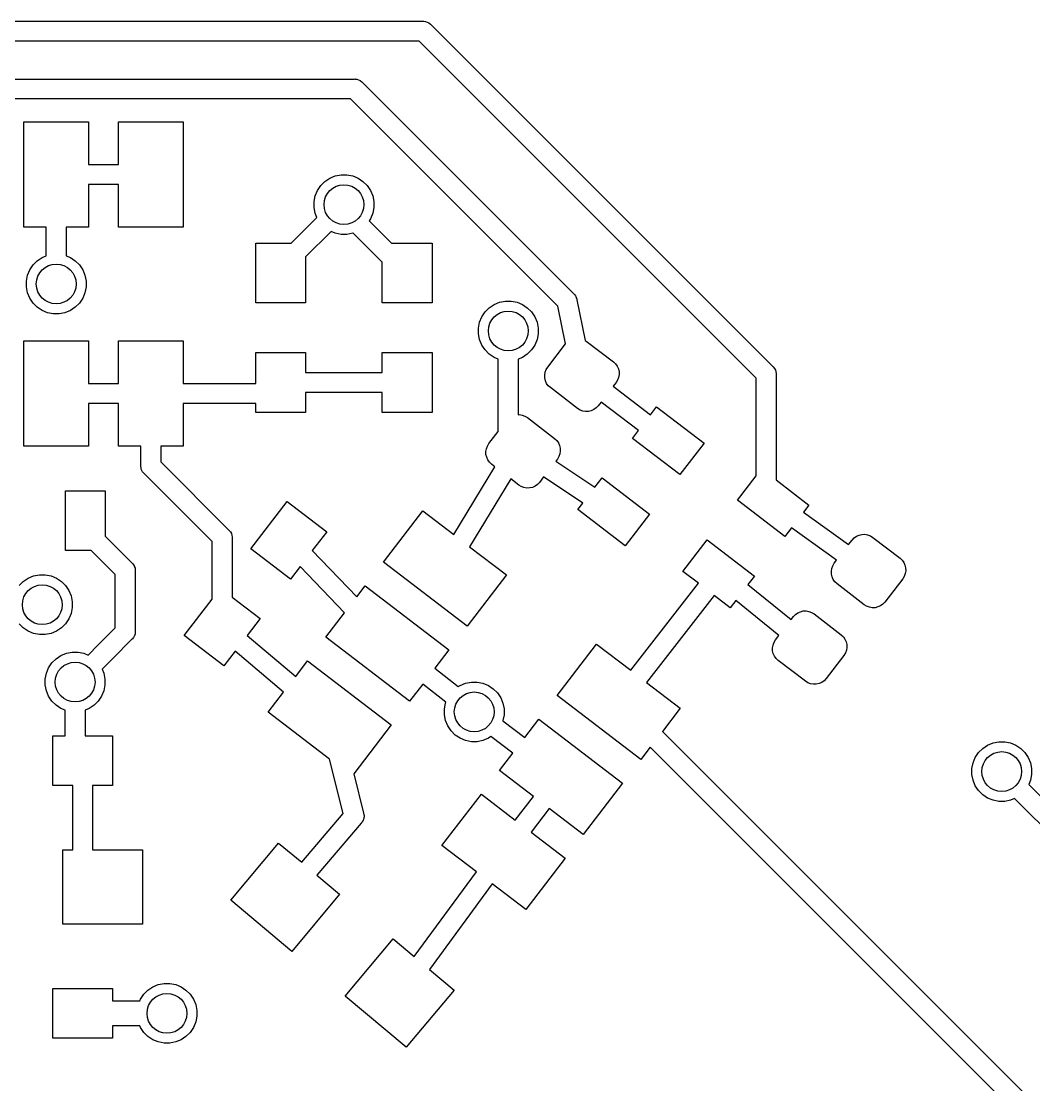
# Model space of a CAD drawing. Extents: x 71 to 174, y -171 to -82.
# Drawn here: x 140.77 to 150.94, y -106.65 to -95.97 of the extents above; entities that cross this region are included whole.
import ezdxf

# ---------------------------------------------------------------- set-up
doc = ezdxf.new("R2010")
doc.units = 0
doc.header["$MEASUREMENT"] = 0
doc.layers.add('BLACK', color=7, linetype='CONTINUOUS')

msp = doc.modelspace()

# ---------------------------------------------------------------- linework, layer by layer
at = {"layer": 'BLACK', "linetype": 'CONTINUOUS'}
for p, q in [((135.05, -95.9657), (144.807, -95.9657)), ((144.807, -95.9657), (144.812, -95.9652)), ((144.812, -95.9652), (144.817, -95.9657)), ((144.817, -95.9657), (144.817, -95.9657)), ((144.817, -95.9657), (144.832, -95.9671)), ((144.832, -95.9671), (144.851, -95.9729)), ((144.851, -95.9729), (144.868, -95.9821)), ((144.868, -95.9821), (144.883, -95.9946)), ((144.883, -95.9946), (144.886, -95.9985)), ((144.886, -95.9985), (148.323, -99.4353)), ((144.771, -96.1657), (135.086, -96.1657)), ((148.156, -99.5509), (144.771, -96.1657)), ((134.979, -96.5457), (144.117, -96.5457)), ((144.117, -96.5457), (144.122, -96.5452)), ((144.122, -96.5452), (144.127, -96.5457)), ((144.127, -96.5457), (144.127, -96.5457)), ((144.127, -96.5457), (144.142, -96.5471)), ((144.142, -96.5471), (144.161, -96.5528)), ((144.161, -96.5528), (144.178, -96.5621)), ((144.178, -96.5621), (144.193, -96.5746)), ((144.193, -96.5746), (144.196, -96.5784)), ((144.196, -96.5784), (146.323, -98.7049)), ((144.081, -96.7457), (135.015, -96.7457)), ((146.164, -98.8286), (144.081, -96.7457)), ((140.798, -98.0357), (140.798, -96.9757)), ((140.798, -96.9757), (141.448, -96.9757)), ((141.448, -96.9757), (141.448, -97.4057)), ((141.748, -97.4057), (141.748, -96.9757)), ((141.748, -96.9757), (142.398, -96.9757)), ((142.398, -96.9757), (142.398, -98.0357)), ((141.448, -97.4057), (141.748, -97.4057)), ((143.781, -97.6164), (143.823, -97.5747)), ((143.823, -97.5747), (143.872, -97.5418)), ((143.872, -97.5418), (143.927, -97.5192)), ((143.927, -97.5192), (143.985, -97.5077)), ((143.985, -97.5077), (144.044, -97.5077)), ((144.044, -97.5077), (144.102, -97.5192)), ((144.102, -97.5192), (144.156, -97.5418)), ((144.156, -97.5418), (144.205, -97.5747)), ((144.205, -97.5747), (144.247, -97.6164)), ((141.748, -97.6057), (141.448, -97.6057)), ((141.448, -97.6057), (141.448, -98.0357)), ((141.748, -98.0357), (141.748, -97.6057)), ((143.726, -97.7202), (143.748, -97.6656)), ((143.748, -97.6656), (143.781, -97.6164)), ((144.247, -97.6164), (144.28, -97.6656)), ((144.28, -97.6656), (144.303, -97.7202)), ((143.714, -97.7781), (143.726, -97.7202)), ((143.714, -97.8372), (143.714, -97.7781)), ((144.303, -97.7202), (144.314, -97.7781)), ((144.314, -97.7781), (144.314, -97.8372)), ((143.726, -97.8952), (143.714, -97.8372)), ((143.743, -97.9373), (143.726, -97.8952)), ((144.303, -97.8952), (144.28, -97.9498)), ((144.314, -97.8372), (144.303, -97.8952)), ((143.485, -98.1957), (143.743, -97.9373)), ((144.28, -97.9498), (144.266, -97.971)), ((144.266, -97.971), (144.491, -98.1957)), ((141.023, -98.0357), (140.798, -98.0357)), ((141.023, -98.2308), (141.023, -98.0357)), ((141.448, -98.0357), (141.223, -98.0357)), ((141.223, -98.0357), (141.223, -98.3224)), ((142.398, -98.0357), (141.748, -98.0357)), ((143.884, -98.0787), (143.629, -98.3341)), ((143.927, -98.0962), (143.884, -98.0787)), ((143.985, -98.1077), (143.927, -98.0962)), ((144.044, -98.1077), (143.985, -98.1077)), ((144.102, -98.0962), (144.044, -98.1077)), ((144.106, -98.0942), (144.102, -98.0962)), ((144.399, -98.3871), (144.106, -98.0942)), ((143.129, -98.7957), (143.129, -98.1957)), ((143.129, -98.1957), (143.485, -98.1957)), ((144.491, -98.1957), (144.899, -98.1957)), ((144.899, -98.1957), (144.899, -98.7957)), ((140.981, -98.3398), (141.023, -98.3224)), ((141.023, -98.3224), (141.023, -98.2308)), ((141.023, -98.2308), (141.023, -98.2308)), ((141.223, -98.3224), (141.265, -98.3398)), ((140.857, -98.4636), (140.89, -98.4144)), ((140.89, -98.4144), (140.932, -98.3727)), ((140.932, -98.3727), (140.981, -98.3398)), ((141.265, -98.3398), (141.314, -98.3727)), ((141.314, -98.3727), (141.356, -98.4144)), ((141.356, -98.4144), (141.389, -98.4636)), ((143.629, -98.3341), (143.629, -98.7957)), ((144.399, -98.7957), (144.399, -98.3871)), ((140.823, -98.5761), (140.835, -98.5182)), ((140.835, -98.5182), (140.857, -98.4636)), ((141.389, -98.4636), (141.412, -98.5182)), ((141.412, -98.5182), (141.423, -98.5761)), ((140.823, -98.6352), (140.823, -98.5761)), ((140.835, -98.6932), (140.823, -98.6352)), ((141.423, -98.6352), (141.412, -98.6932)), ((141.423, -98.5761), (141.423, -98.6352)), ((140.857, -98.7478), (140.835, -98.6932)), ((140.89, -98.7969), (140.857, -98.7478)), ((141.389, -98.7478), (141.356, -98.7969)), ((141.412, -98.6932), (141.389, -98.7478)), ((146.323, -98.7049), (146.326, -98.7079)), ((146.326, -98.7079), (146.33, -98.7118)), ((146.33, -98.7118), (146.33, -98.7119)), ((146.33, -98.7119), (146.333, -98.7157)), ((146.333, -98.7157), (146.339, -98.7231)), ((146.339, -98.7231), (146.339, -98.7232)), ((146.339, -98.7232), (146.339, -98.7234)), ((146.339, -98.7234), (146.344, -98.7321)), ((146.344, -98.7321), (146.348, -98.7405)), ((146.348, -98.7405), (146.348, -98.7406)), ((146.348, -98.7406), (146.348, -98.7407)), ((146.348, -98.7407), (146.351, -98.7503)), ((146.351, -98.7503), (146.353, -98.7546)), ((146.353, -98.7546), (146.353, -98.7547)), ((146.353, -98.7547), (146.354, -98.7596)), ((146.354, -98.7596), (146.355, -98.7643)), ((140.932, -98.8387), (140.89, -98.7969)), ((140.981, -98.8715), (140.932, -98.8387)), ((141.314, -98.8387), (141.265, -98.8715)), ((141.356, -98.7969), (141.314, -98.8387)), ((143.629, -98.7957), (143.129, -98.7957)), ((144.899, -98.7957), (144.399, -98.7957)), ((145.432, -98.8864), (145.474, -98.8447)), ((145.474, -98.8447), (145.523, -98.8118)), ((145.523, -98.8118), (145.578, -98.7892)), ((145.578, -98.7892), (145.636, -98.7777)), ((145.636, -98.7777), (145.695, -98.7777)), ((145.695, -98.7777), (145.753, -98.7892)), ((145.753, -98.7892), (145.807, -98.8118)), ((145.807, -98.8118), (145.856, -98.8447)), ((145.856, -98.8447), (145.898, -98.8864)), ((146.24, -99.2075), (146.164, -98.8286)), ((146.355, -98.7643), (146.437, -99.1728)), ((141.036, -98.8942), (140.981, -98.8715)), ((141.094, -98.9057), (141.036, -98.8942)), ((141.153, -98.9057), (141.094, -98.9057)), ((141.211, -98.8942), (141.153, -98.9057)), ((141.265, -98.8715), (141.211, -98.8942)), ((145.377, -98.9902), (145.399, -98.9356)), ((145.399, -98.9356), (145.432, -98.8864)), ((145.898, -98.8864), (145.931, -98.9356)), ((145.931, -98.9356), (145.954, -98.9902)), ((145.365, -99.0481), (145.377, -98.9902)), ((145.365, -99.1072), (145.365, -99.0481)), ((145.954, -98.9902), (145.965, -99.0481)), ((145.965, -99.0481), (145.965, -99.1072)), ((140.798, -100.236), (140.798, -99.1757)), ((140.798, -99.1757), (141.448, -99.1757)), ((141.448, -99.1757), (141.448, -99.6057)), ((141.748, -99.6057), (141.748, -99.1757)), ((141.748, -99.1757), (142.398, -99.1757)), ((142.398, -99.1757), (142.398, -99.6057)), ((145.377, -99.1652), (145.365, -99.1072)), ((145.399, -99.2198), (145.377, -99.1652)), ((145.954, -99.1652), (145.931, -99.2198)), ((145.965, -99.1072), (145.954, -99.1652)), ((146.437, -99.1728), (146.448, -99.1794)), ((146.448, -99.1794), (146.721, -99.3894)), ((145.432, -99.2689), (145.399, -99.2198)), ((145.474, -99.3107), (145.432, -99.2689)), ((145.898, -99.2689), (145.856, -99.3107)), ((145.931, -99.2198), (145.898, -99.2689)), ((146.061, -99.4406), (146.24, -99.2075)), ((143.129, -99.6057), (143.129, -99.2957)), ((143.129, -99.2957), (143.629, -99.2957)), ((143.629, -99.2957), (143.629, -99.4957)), ((144.399, -99.4957), (144.399, -99.2957)), ((144.399, -99.2957), (144.899, -99.2957)), ((144.899, -99.2957), (144.899, -99.8957)), ((145.523, -99.3435), (145.474, -99.3107)), ((145.565, -99.361), (145.523, -99.3435)), ((145.565, -100.087), (145.565, -99.361)), ((145.807, -99.3435), (145.765, -99.361)), ((145.765, -99.361), (145.765, -99.9191)), ((145.856, -99.3107), (145.807, -99.3435)), ((146.721, -99.3894), (146.742, -99.4091)), ((143.629, -99.4957), (144.399, -99.4957)), ((146.031, -99.5208), (146.036, -99.4922)), ((146.036, -99.4922), (146.046, -99.4652)), ((146.046, -99.4652), (146.061, -99.4406)), ((146.742, -99.4091), (146.759, -99.4326)), ((146.759, -99.4326), (146.771, -99.459)), ((146.771, -99.459), (146.778, -99.4871)), ((146.778, -99.4871), (146.779, -99.516)), ((148.323, -99.4353), (148.327, -99.4384)), ((148.327, -99.4384), (148.339, -99.4537)), ((148.339, -99.4537), (148.349, -99.471)), ((148.349, -99.471), (148.352, -99.4811)), ((148.352, -99.4811), (148.354, -99.4878)), ((148.354, -99.4878), (148.354, -99.4899)), ((148.354, -99.4899), (148.356, -99.5046)), ((148.356, -99.5046), (148.356, -99.5046)), ((148.356, -99.5046), (148.356, -99.5095)), ((141.448, -99.6057), (141.748, -99.6057)), ((142.398, -99.6057), (143.129, -99.6057)), ((146.032, -99.5497), (146.031, -99.5208)), ((146.039, -99.5778), (146.032, -99.5497)), ((146.05, -99.6042), (146.039, -99.5778)), ((146.067, -99.6277), (146.05, -99.6042)), ((146.749, -99.5962), (146.72, -99.6333)), ((146.764, -99.5716), (146.749, -99.5962)), ((146.774, -99.5446), (146.764, -99.5716)), ((146.779, -99.516), (146.774, -99.5446)), ((148.156, -100.533), (148.156, -99.5509)), ((148.356, -99.5095), (148.356, -99.5144)), ((148.356, -99.5144), (148.356, -100.574)), ((144.399, -99.6957), (143.629, -99.6957)), ((143.629, -99.6957), (143.629, -99.8957)), ((144.399, -99.8957), (144.399, -99.6957)), ((146.088, -99.6474), (146.067, -99.6277)), ((146.362, -99.8575), (146.088, -99.6474)), ((146.72, -99.6333), (147.095, -99.9197)), ((141.748, -99.8057), (141.448, -99.8057)), ((141.448, -99.8057), (141.448, -100.236)), ((141.748, -100.236), (141.748, -99.8057)), ((143.129, -99.8057), (142.398, -99.8057)), ((142.398, -99.8057), (142.398, -100.236)), ((143.129, -99.8957), (143.129, -99.8057)), ((146.598, -99.792), (146.569, -99.8302)), ((146.973, -100.078), (146.598, -99.792)), ((143.629, -99.8957), (143.129, -99.8957)), ((144.899, -99.8957), (144.399, -99.8957)), ((145.765, -99.9191), (145.777, -99.9187)), ((145.777, -99.9187), (145.805, -99.9235)), ((145.805, -99.9235), (145.833, -99.9336)), ((145.833, -99.9336), (145.857, -99.9489)), ((146.387, -99.8727), (146.362, -99.8575)), ((146.414, -99.8829), (146.387, -99.8727)), ((146.442, -99.8876), (146.414, -99.8829)), ((146.471, -99.8867), (146.442, -99.8876)), ((146.499, -99.8801), (146.471, -99.8867)), ((146.526, -99.8682), (146.499, -99.8801)), ((146.549, -99.8513), (146.526, -99.8682)), ((146.569, -99.8302), (146.549, -99.8513)), ((147.095, -99.9197), (147.156, -99.8399)), ((147.156, -99.8399), (147.632, -100.205)), ((145.857, -99.9489), (146.131, -100.159)), ((145.471, -100.21), (145.565, -100.087)), ((146.913, -100.157), (146.973, -100.078)), ((141.448, -100.236), (140.798, -100.236)), ((141.973, -100.236), (141.748, -100.236)), ((141.973, -100.431), (141.973, -100.236)), ((142.398, -100.236), (142.173, -100.236)), ((142.173, -100.236), (142.173, -100.394)), ((145.445, -100.262), (145.455, -100.235)), ((145.455, -100.235), (145.471, -100.21)), ((146.131, -100.159), (146.152, -100.179)), ((146.152, -100.179), (146.169, -100.202)), ((146.169, -100.202), (146.181, -100.229)), ((146.181, -100.229), (146.187, -100.257)), ((147.389, -100.522), (146.913, -100.157)), ((147.632, -100.205), (147.389, -100.522)), ((145.441, -100.29), (145.445, -100.262)), ((145.441, -100.319), (145.441, -100.29)), ((145.448, -100.347), (145.441, -100.319)), ((145.46, -100.374), (145.448, -100.347)), ((146.173, -100.341), (146.158, -100.366)), ((146.183, -100.314), (146.173, -100.341)), ((146.188, -100.286), (146.183, -100.314)), ((146.187, -100.257), (146.188, -100.286)), ((141.973, -100.436), (141.973, -100.431)), ((141.975, -100.455), (141.973, -100.436)), ((141.978, -100.467), (141.975, -100.455)), ((141.98, -100.474), (141.978, -100.467)), ((142.173, -100.394), (142.858, -101.079)), ((145.118, -101.124), (145.53, -100.442)), ((145.477, -100.397), (145.46, -100.374)), ((145.498, -100.417), (145.477, -100.397)), ((145.53, -100.442), (145.498, -100.417)), ((146.158, -100.366), (146.142, -100.386)), ((146.142, -100.386), (146.536, -100.649)), ((141.99, -100.492), (141.98, -100.474)), ((142.002, -100.507), (141.99, -100.492)), ((142.006, -100.51), (142.002, -100.507)), ((142.69, -101.194), (142.006, -100.51)), ((145.69, -100.564), (145.277, -101.247)), ((145.772, -100.627), (145.69, -100.564)), ((146.02, -100.545), (145.978, -100.6)), ((146.414, -100.808), (146.02, -100.545)), ((146.536, -100.649), (146.608, -100.554)), ((146.608, -100.554), (147.084, -100.919)), ((147.967, -100.78), (148.156, -100.533)), ((148.356, -100.574), (148.686, -100.827)), ((141.216, -101.283), (141.216, -100.683)), ((141.216, -100.683), (141.616, -100.683)), ((141.616, -100.683), (141.616, -101.141)), ((145.796, -100.642), (145.772, -100.627)), ((145.823, -100.652), (145.796, -100.642)), ((145.852, -100.657), (145.823, -100.652)), ((145.881, -100.656), (145.852, -100.657)), ((145.909, -100.65), (145.881, -100.656)), ((145.935, -100.638), (145.909, -100.65)), ((145.959, -100.621), (145.935, -100.638)), ((145.978, -100.6), (145.959, -100.621)), ((148.443, -101.145), (147.967, -100.78)), ((143.079, -101.267), (143.444, -100.791)), ((143.444, -100.791), (143.841, -101.096)), ((144.41, -101.401), (144.806, -100.885)), ((144.806, -100.885), (145.118, -101.124)), ((146.365, -100.871), (146.414, -100.808)), ((146.841, -101.236), (146.365, -100.871)), ((148.686, -100.827), (148.631, -100.899)), ((147.084, -100.919), (146.841, -101.236)), ((148.631, -100.899), (149.085, -101.225)), ((142.858, -101.079), (142.861, -101.082)), ((142.861, -101.082), (142.874, -101.097)), ((142.874, -101.097), (142.883, -101.114)), ((143.841, -101.096), (143.696, -101.284)), ((148.51, -101.058), (148.443, -101.145)), ((148.964, -101.383), (148.51, -101.058)), ((141.616, -101.141), (141.883, -101.409)), ((142.69, -101.571), (142.69, -101.194)), ((142.883, -101.114), (142.889, -101.133)), ((142.889, -101.133), (142.89, -101.148)), ((142.89, -101.148), (142.89, -101.148)), ((142.89, -101.148), (142.891, -101.153)), ((142.891, -101.153), (142.89, -101.158)), ((142.89, -101.158), (142.89, -101.753)), ((147.419, -101.494), (147.662, -101.176)), ((147.662, -101.176), (148.139, -101.541)), ((149.085, -101.225), (149.121, -101.179)), ((149.121, -101.179), (149.14, -101.158)), ((149.14, -101.158), (149.164, -101.141)), ((149.164, -101.141), (149.19, -101.129)), ((149.19, -101.129), (149.218, -101.122)), ((149.218, -101.122), (149.247, -101.121)), ((149.247, -101.121), (149.276, -101.126)), ((149.276, -101.126), (149.303, -101.136)), ((149.303, -101.136), (149.327, -101.152)), ((149.327, -101.152), (149.601, -101.362)), ((141.475, -101.283), (141.216, -101.283)), ((141.716, -101.524), (141.475, -101.283)), ((143.476, -101.572), (143.079, -101.267)), ((143.696, -101.284), (144.142, -101.751)), ((145.277, -101.247), (145.647, -101.53)), ((141.883, -101.409), (141.887, -101.412)), ((141.887, -101.412), (141.89, -101.415)), ((141.89, -101.415), (141.89, -101.415)), ((141.89, -101.415), (141.892, -101.418)), ((141.892, -101.418), (141.9, -101.427)), ((141.9, -101.427), (141.909, -101.444)), ((145.251, -102.046), (144.41, -101.401)), ((148.926, -101.437), (148.941, -101.413)), ((148.941, -101.413), (148.964, -101.383)), ((149.601, -101.362), (149.622, -101.381)), ((149.622, -101.381), (149.639, -101.405)), ((149.639, -101.405), (149.651, -101.431)), ((149.651, -101.431), (149.657, -101.459)), ((140.896, -101.54), (140.954, -101.529)), ((140.954, -101.529), (141.013, -101.529)), ((141.013, -101.529), (141.071, -101.54)), ((141.716, -102.061), (141.716, -101.524)), ((141.909, -101.444), (141.911, -101.452)), ((141.911, -101.452), (141.915, -101.463)), ((141.915, -101.463), (141.915, -101.463)), ((141.915, -101.463), (141.916, -101.478)), ((141.916, -101.478), (141.916, -101.478)), ((141.916, -101.478), (141.917, -101.483)), ((141.917, -101.483), (141.916, -101.488)), ((141.916, -101.488), (141.916, -102.098)), ((143.573, -101.445), (143.476, -101.572)), ((144.018, -101.912), (143.573, -101.445)), ((145.647, -101.53), (145.251, -102.046)), ((147.576, -101.614), (147.419, -101.494)), ((148.911, -101.493), (148.915, -101.465)), ((148.912, -101.522), (148.911, -101.493)), ((148.918, -101.55), (148.912, -101.522)), ((148.915, -101.465), (148.926, -101.437)), ((149.654, -101.517), (149.644, -101.544)), ((149.658, -101.488), (149.654, -101.517)), ((149.657, -101.459), (149.658, -101.488)), ((140.75, -101.637), (140.792, -101.596)), ((140.792, -101.596), (140.841, -101.563)), ((140.841, -101.563), (140.896, -101.54)), ((141.071, -101.54), (141.126, -101.563)), ((141.126, -101.563), (141.175, -101.596)), ((141.175, -101.596), (141.217, -101.637)), ((141.217, -101.637), (141.249, -101.687)), ((142.69, -101.774), (142.69, -101.571)), ((142.69, -101.571), (142.69, -101.571)), ((144.142, -101.751), (144.228, -101.639)), ((144.228, -101.639), (145.069, -102.284)), ((146.895, -102.488), (147.576, -101.614)), ((148.139, -101.541), (148.073, -101.627)), ((148.073, -101.627), (148.506, -101.979)), ((148.93, -101.576), (148.918, -101.55)), ((148.947, -101.6), (148.93, -101.576)), ((148.968, -101.62), (148.947, -101.6)), ((149.242, -101.83), (148.968, -101.62)), ((149.628, -101.568), (149.449, -101.803)), ((149.644, -101.544), (149.628, -101.568)), ((141.249, -101.687), (141.272, -101.741)), ((141.272, -101.741), (141.283, -101.799)), ((147.735, -101.736), (147.053, -102.61)), ((147.895, -101.859), (147.735, -101.736)), ((141.283, -101.858), (141.272, -101.916)), ((141.283, -101.799), (141.283, -101.858)), ((142.409, -102.14), (142.69, -101.774)), ((142.89, -101.753), (143.171, -101.968)), ((147.951, -101.786), (147.895, -101.859)), ((148.385, -102.138), (147.951, -101.786)), ((149.266, -101.845), (149.242, -101.83)), ((149.293, -101.855), (149.266, -101.845)), ((149.322, -101.86), (149.293, -101.855)), ((149.351, -101.859), (149.322, -101.86)), ((149.379, -101.852), (149.351, -101.859)), ((149.405, -101.84), (149.379, -101.852)), ((149.429, -101.824), (149.405, -101.84)), ((149.449, -101.803), (149.429, -101.824)), ((141.272, -101.916), (141.249, -101.971)), ((143.832, -102.155), (144.018, -101.912)), ((148.506, -101.979), (148.53, -101.948)), ((148.53, -101.948), (148.55, -101.927)), ((148.55, -101.927), (148.573, -101.91)), ((148.573, -101.91), (148.6, -101.899)), ((148.6, -101.899), (148.628, -101.892)), ((148.628, -101.892), (148.657, -101.891)), ((148.657, -101.891), (148.685, -101.896)), ((148.685, -101.896), (148.712, -101.906)), ((148.712, -101.906), (148.737, -101.921)), ((148.737, -101.921), (149.011, -102.131)), ((140.792, -102.062), (140.75, -102.02)), ((140.841, -102.095), (140.792, -102.062)), ((141.175, -102.062), (141.126, -102.095)), ((141.217, -102.02), (141.175, -102.062)), ((141.249, -101.971), (141.217, -102.02)), ((141.546, -102.232), (141.716, -102.061)), ((143.171, -101.968), (143.042, -102.137)), ((140.896, -102.117), (140.841, -102.095)), ((140.954, -102.129), (140.896, -102.117)), ((141.013, -102.129), (140.954, -102.129)), ((141.071, -102.117), (141.013, -102.129)), ((141.126, -102.095), (141.071, -102.117)), ((141.883, -102.177), (141.687, -102.373)), ((141.887, -102.174), (141.883, -102.177)), ((141.9, -102.159), (141.887, -102.174)), ((141.907, -102.144), (141.9, -102.159)), ((141.909, -102.141), (141.907, -102.144)), ((141.915, -102.122), (141.909, -102.141)), ((141.916, -102.113), (141.915, -102.122)), ((141.916, -102.098), (141.917, -102.103)), ((141.917, -102.103), (141.916, -102.108)), ((141.916, -102.108), (141.916, -102.108)), ((141.916, -102.108), (141.916, -102.113)), ((142.806, -102.444), (142.409, -102.14)), ((143.042, -102.137), (143.529, -102.55)), ((144.673, -102.8), (143.832, -102.155)), ((148.35, -102.182), (148.385, -102.138)), ((149.011, -102.131), (149.032, -102.151)), ((149.032, -102.151), (149.048, -102.174)), ((149.048, -102.174), (149.06, -102.201)), ((141.443, -102.335), (141.546, -102.232)), ((141.546, -102.232), (141.546, -102.232)), ((145.069, -102.284), (144.928, -102.468)), ((146.156, -102.74), (146.551, -102.224)), ((146.551, -102.224), (146.895, -102.488)), ((148.32, -102.263), (148.325, -102.234)), ((148.321, -102.291), (148.32, -102.263)), ((148.325, -102.234), (148.335, -102.207)), ((148.335, -102.207), (148.35, -102.182)), ((149.063, -102.286), (149.053, -102.313)), ((149.06, -102.201), (149.067, -102.229)), ((149.068, -102.258), (149.063, -102.286)), ((149.067, -102.229), (149.068, -102.258)), ((141.08, -102.414), (141.122, -102.373)), ((141.122, -102.373), (141.171, -102.34)), ((141.171, -102.34), (141.226, -102.317)), ((141.226, -102.317), (141.284, -102.306)), ((141.284, -102.306), (141.343, -102.306)), ((141.343, -102.306), (141.401, -102.317)), ((141.401, -102.317), (141.443, -102.335)), ((141.687, -102.373), (141.584, -102.476)), ((141.687, -102.373), (141.687, -102.373)), ((142.92, -102.296), (142.806, -102.444)), ((143.407, -102.709), (142.92, -102.296)), ((143.529, -102.55), (143.649, -102.393)), ((143.649, -102.393), (144.49, -103.038)), ((148.328, -102.32), (148.321, -102.291)), ((148.34, -102.346), (148.328, -102.32)), ((148.357, -102.369), (148.34, -102.346)), ((148.378, -102.389), (148.357, -102.369)), ((148.651, -102.599), (148.378, -102.389)), ((149.038, -102.338), (148.858, -102.572)), ((149.053, -102.313), (149.038, -102.338)), ((141.025, -102.518), (141.047, -102.464)), ((141.047, -102.464), (141.08, -102.414)), ((141.584, -102.476), (141.602, -102.518)), ((144.928, -102.468), (145.162, -102.652)), ((141.013, -102.576), (141.025, -102.518)), ((141.013, -102.635), (141.013, -102.576)), ((141.602, -102.518), (141.613, -102.576)), ((141.613, -102.576), (141.613, -102.635)), ((145.236, -102.617), (145.294, -102.606)), ((145.294, -102.606), (145.353, -102.606)), ((145.353, -102.606), (145.411, -102.617)), ((148.676, -102.615), (148.651, -102.599)), ((148.838, -102.593), (148.815, -102.61)), ((148.858, -102.572), (148.838, -102.593)), ((141.025, -102.693), (141.013, -102.635)), ((141.047, -102.748), (141.025, -102.693)), ((141.602, -102.693), (141.579, -102.748)), ((141.613, -102.635), (141.602, -102.693)), ((143.254, -102.908), (143.407, -102.709)), ((144.806, -102.626), (144.673, -102.8)), ((145.038, -102.809), (144.806, -102.626)), ((145.162, -102.652), (145.181, -102.64)), ((145.181, -102.64), (145.236, -102.617)), ((145.411, -102.617), (145.465, -102.64)), ((145.465, -102.64), (145.514, -102.673)), ((145.514, -102.673), (145.556, -102.714)), ((145.556, -102.714), (145.589, -102.764)), ((147.053, -102.61), (147.392, -102.87)), ((148.703, -102.625), (148.676, -102.615)), ((148.732, -102.629), (148.703, -102.625)), ((148.76, -102.629), (148.732, -102.629)), ((148.789, -102.622), (148.76, -102.629)), ((148.815, -102.61), (148.789, -102.622)), ((141.08, -102.797), (141.047, -102.748)), ((141.122, -102.839), (141.08, -102.797)), ((141.546, -102.797), (141.504, -102.839)), ((141.579, -102.748), (141.546, -102.797)), ((145.023, -102.876), (145.035, -102.818)), ((145.035, -102.818), (145.038, -102.809)), ((145.589, -102.764), (145.612, -102.818)), ((145.612, -102.818), (145.623, -102.876)), ((146.997, -103.385), (146.156, -102.74)), ((141.171, -102.872), (141.122, -102.839)), ((141.213, -102.889), (141.171, -102.872)), ((141.213, -103.146), (141.213, -102.889)), ((141.455, -102.872), (141.413, -102.889)), ((141.413, -102.889), (141.413, -103.146)), ((141.504, -102.839), (141.455, -102.872)), ((143.87, -103.381), (143.254, -102.908)), ((145.023, -102.935), (145.023, -102.876)), ((145.623, -102.876), (145.623, -102.935)), ((147.392, -102.87), (147.214, -103.102)), ((145.035, -102.993), (145.023, -102.935)), ((145.057, -103.048), (145.035, -102.993)), ((145.612, -102.993), (145.61, -102.996)), ((145.61, -102.996), (145.832, -103.162)), ((145.623, -102.935), (145.612, -102.993)), ((145.832, -103.162), (145.973, -102.978)), ((145.973, -102.978), (146.814, -103.623)), ((144.49, -103.038), (144.113, -103.529)), ((145.09, -103.097), (145.057, -103.048)), ((145.132, -103.139), (145.09, -103.097)), ((145.181, -103.172), (145.132, -103.139)), ((147.214, -103.102), (154.273, -110.16)), ((141.089, -103.646), (141.089, -103.146)), ((141.089, -103.146), (141.213, -103.146)), ((141.413, -103.146), (141.689, -103.146)), ((141.689, -103.146), (141.689, -103.646)), ((145.236, -103.194), (145.181, -103.172)), ((145.294, -103.206), (145.236, -103.194)), ((145.353, -103.206), (145.294, -103.206)), ((145.411, -103.194), (145.353, -103.206)), ((145.465, -103.172), (145.411, -103.194)), ((145.49, -103.155), (145.465, -103.172)), ((145.71, -103.32), (145.49, -103.155)), ((150.432, -103.273), (150.481, -103.24)), ((150.481, -103.24), (150.536, -103.217)), ((150.536, -103.217), (150.594, -103.206)), ((150.594, -103.206), (150.653, -103.206)), ((150.653, -103.206), (150.711, -103.217)), ((150.711, -103.217), (150.765, -103.24)), ((150.765, -103.24), (150.814, -103.273)), ((145.577, -103.494), (145.71, -103.32)), ((147.092, -103.262), (146.997, -103.385)), ((154.132, -110.302), (147.092, -103.262)), ((150.357, -103.364), (150.39, -103.314)), ((150.39, -103.314), (150.432, -103.273)), ((150.814, -103.273), (150.856, -103.314)), ((150.856, -103.314), (150.889, -103.364)), ((144.006, -103.929), (143.87, -103.381)), ((150.323, -103.476), (150.335, -103.418)), ((150.335, -103.418), (150.357, -103.364)), ((150.889, -103.364), (150.912, -103.418)), ((150.912, -103.418), (150.923, -103.476)), ((144.113, -103.529), (144.211, -103.924)), ((145.919, -103.756), (145.577, -103.494)), ((150.323, -103.535), (150.323, -103.476)), ((150.335, -103.593), (150.323, -103.535)), ((150.923, -103.535), (150.912, -103.593)), ((150.923, -103.476), (150.923, -103.535)), ((141.289, -103.646), (141.089, -103.646)), ((141.289, -104.291), (141.289, -103.646)), ((141.689, -103.646), (141.489, -103.646)), ((141.489, -103.646), (141.489, -104.291)), ((146.814, -103.623), (146.418, -104.139)), ((150.357, -103.648), (150.335, -103.593)), ((150.39, -103.697), (150.357, -103.648)), ((150.912, -103.593), (150.894, -103.635)), ((150.894, -103.635), (155.805, -108.546)), ((144.999, -104.248), (145.395, -103.732)), ((145.395, -103.732), (145.736, -103.994)), ((145.736, -103.994), (145.919, -103.756)), ((150.432, -103.739), (150.39, -103.697)), ((150.481, -103.772), (150.432, -103.739)), ((150.536, -103.794), (150.481, -103.772)), ((150.753, -103.777), (150.711, -103.794)), ((155.638, -108.662), (150.753, -103.777)), ((146.077, -103.877), (145.895, -104.115)), ((146.418, -104.139), (146.077, -103.877)), ((150.594, -103.806), (150.536, -103.794)), ((150.653, -103.806), (150.594, -103.806)), ((150.711, -103.794), (150.653, -103.806)), ((143.59, -104.418), (144.006, -103.929)), ((144.207, -103.996), (144.203, -104.003)), ((144.21, -103.989), (144.207, -103.996)), ((144.211, -103.987), (144.21, -103.989)), ((144.211, -103.924), (144.212, -103.927)), ((144.213, -103.977), (144.211, -103.985)), ((144.211, -103.985), (144.211, -103.987)), ((144.212, -103.927), (144.214, -103.933)), ((144.215, -103.969), (144.213, -103.977)), ((144.214, -103.933), (144.214, -103.935)), ((144.214, -103.935), (144.214, -103.938)), ((144.214, -103.938), (144.216, -103.946)), ((144.216, -103.966), (144.215, -103.968)), ((144.215, -103.968), (144.215, -103.969)), ((144.216, -103.946), (144.216, -103.948)), ((144.216, -103.948), (144.216, -103.95)), ((144.216, -103.95), (144.216, -103.958)), ((144.216, -103.958), (144.216, -103.966)), ((144.188, -104.024), (143.743, -104.547)), ((144.19, -104.022), (144.188, -104.024)), ((144.194, -104.017), (144.19, -104.022)), ((144.195, -104.016), (144.194, -104.017)), ((144.197, -104.013), (144.195, -104.016)), ((144.202, -104.006), (144.197, -104.013)), ((144.203, -104.003), (144.202, -104.005)), ((144.202, -104.005), (144.202, -104.006)), ((145.895, -104.115), (146.236, -104.377)), ((141.189, -105.041), (141.189, -104.291)), ((141.189, -104.291), (141.289, -104.291)), ((141.489, -104.291), (141.989, -104.291)), ((141.989, -104.291), (141.989, -105.041)), ((142.876, -104.798), (143.358, -104.224)), ((143.358, -104.224), (143.59, -104.418)), ((145.345, -104.513), (144.999, -104.248)), ((146.236, -104.377), (145.84, -104.893)), ((144.719, -105.365), (145.345, -104.513)), ((143.743, -104.547), (143.971, -104.738)), ((145.504, -104.635), (144.872, -105.494)), ((145.84, -104.893), (145.504, -104.635)), ((143.971, -104.738), (143.489, -105.313)), ((143.489, -105.313), (142.876, -104.798)), ((141.989, -105.041), (141.189, -105.041)), ((144.025, -105.763), (144.508, -105.188)), ((144.508, -105.188), (144.719, -105.365)), ((144.872, -105.494), (145.12, -105.702)), ((141.089, -106.186), (141.089, -105.686)), ((141.089, -105.686), (141.689, -105.686)), ((141.689, -105.686), (141.689, -105.811)), ((142.003, -105.744), (142.045, -105.703)), ((142.045, -105.703), (142.094, -105.67)), ((142.094, -105.67), (142.149, -105.647)), ((142.149, -105.647), (142.207, -105.636)), ((142.207, -105.636), (142.266, -105.636)), ((142.266, -105.636), (142.324, -105.647)), ((142.324, -105.647), (142.378, -105.67)), ((142.378, -105.67), (142.427, -105.703)), ((142.427, -105.703), (142.469, -105.744)), ((145.12, -105.702), (144.638, -106.277)), ((141.689, -105.811), (141.963, -105.811)), ((141.963, -105.811), (141.97, -105.794)), ((141.97, -105.794), (142.003, -105.744)), ((142.469, -105.744), (142.502, -105.794)), ((142.502, -105.794), (142.525, -105.848)), ((144.638, -106.277), (144.025, -105.763)), ((142.525, -105.848), (142.536, -105.906)), ((142.536, -105.906), (142.536, -105.965)), ((142.525, -106.023), (142.502, -106.078)), ((142.536, -105.965), (142.525, -106.023)), ((141.963, -106.061), (141.689, -106.061)), ((141.689, -106.061), (141.689, -106.186)), ((141.97, -106.078), (141.963, -106.061)), ((142.003, -106.127), (141.97, -106.078)), ((142.045, -106.169), (142.003, -106.127)), ((142.469, -106.127), (142.427, -106.169)), ((142.502, -106.078), (142.469, -106.127)), ((141.689, -106.186), (141.089, -106.186)), ((142.094, -106.202), (142.045, -106.169)), ((142.149, -106.224), (142.094, -106.202)), ((142.207, -106.236), (142.149, -106.224)), ((142.266, -106.236), (142.207, -106.236)), ((142.324, -106.224), (142.266, -106.236)), ((142.378, -106.202), (142.324, -106.224)), ((142.427, -106.169), (142.378, -106.202))]:
    msp.add_line(p, q, dxfattribs=at)
at = {"layer": 'BLACK'}
for centre in [(144.014, -97.8077), (141.123, -98.6057), (145.665, -99.0777), (140.983, -101.829), (141.313, -102.606), (145.323, -102.906), (150.623, -103.506), (142.236, -105.936)]:
    msp.add_circle(centre, 0.2, dxfattribs=at)

doc.saveas('drawing.dxf')
